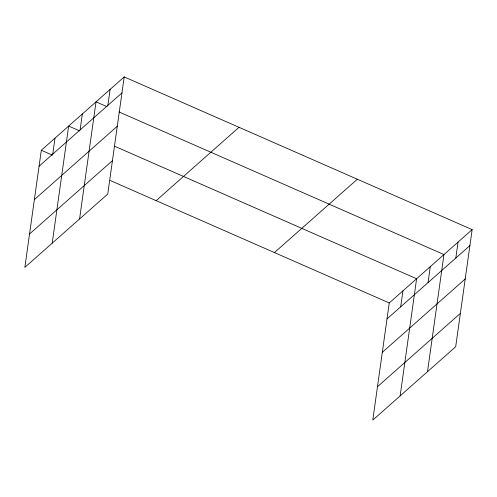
<?xml version="1.0" encoding="UTF-8"?>
<svg xmlns="http://www.w3.org/2000/svg" width="497" height="497" viewBox="0 0 497 497"><rect width="100%" height="100%" fill="white"/><g stroke="black" fill="none" stroke-linecap="round" stroke-linejoin="round"><path stroke-width="0.75" d="M124.207 76.917L41.313 150.256L24.85 267.38L107.75 194.041L124.207 76.917L472.15 229.62L455.687 346.744L372.793 420.083L389.25 302.959L472.15 229.62M52.744 154.12L54.987 138.16M52.204 243.182L68.667 126.058L79.8 130.941M80.104 129.916L82.347 113.956M79.563 218.978L96.02 101.854L107.159 106.743M107.874 105.345L110.117 89.385M400.688 306.817L402.93 290.857M400.147 395.879L416.61 278.755L114.596 146.211M428.041 282.613L430.284 266.653M427.507 371.675L443.964 254.551L118.988 111.931M455.817 258.049L458.06 242.089M39.07 166.222L121.964 92.883M34.374 199.601L117.273 126.263M29.54 234L112.44 160.661M156.133 200.651L239.026 127.313M274.431 252.569L357.331 179.231M387.008 318.919L469.907 245.58M382.317 352.305L465.217 278.966M377.484 386.697L460.384 313.358M41.313 150.256L52.446 155.145M110.204 180.492L389.25 302.959"/></g></svg>
